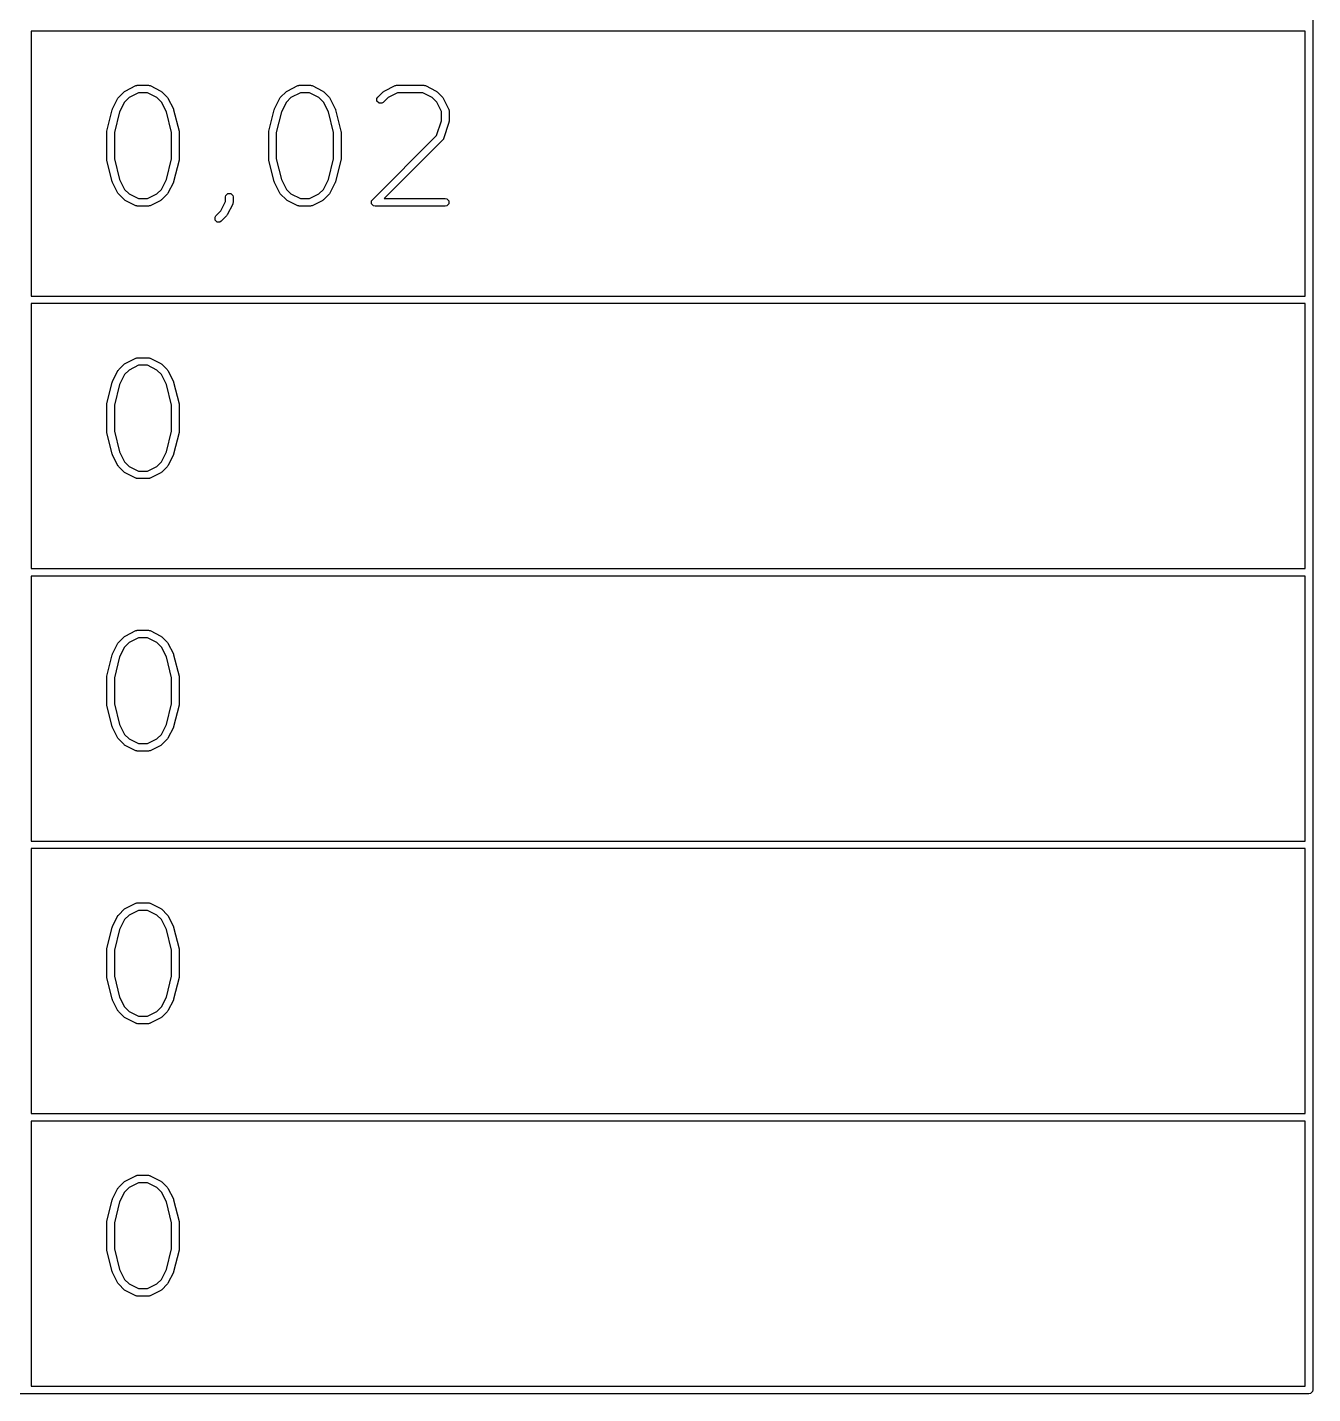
# Model space of a CAD drawing. Header units: inches. Extents: x -2.6 to 7.6, y 0.3 to 5.2.
# Drawn here: x 1.537 to 2.206, y 3.739 to 4.451 of the extents above; entities that cross this region are included whole.
import ezdxf

# ---------------------------------------------------------------- set-up
doc = ezdxf.new("R2010")
doc.units = ezdxf.units.IN
doc.header["$MEASUREMENT"] = 0
doc.layers.add('BLACK', color=250, linetype='CONTINUOUS')

msp = doc.modelspace()

# ---------------------------------------------------------------- linework, layer by layer
at = {"layer": 'BLACK', "linetype": 'CONTINUOUS'}
for p, q in [((2.20614, 5.1885), (2.20614, 3.74118)), ((1.53854, 4.44906), (1.53854, 4.31102)), ((2.2022, 4.44906), (1.53854, 4.44906)), ((2.2022, 4.31102), (2.2022, 4.44906)), ((1.58749, 4.41784), (1.59312, 4.42065)), ((1.59312, 4.42065), (1.59321, 4.42068)), ((1.59321, 4.42068), (1.59324, 4.42071)), ((1.59324, 4.42071), (1.59355, 4.42077)), ((1.59355, 4.42077), (1.59386, 4.42085)), ((1.59386, 4.42085), (1.5939, 4.42084)), ((1.5939, 4.42084), (1.594, 4.42086)), ((1.594, 4.42086), (1.59962, 4.42086)), ((1.59962, 4.42086), (1.59972, 4.42084)), ((1.59972, 4.42084), (1.59976, 4.42085)), ((1.59976, 4.42085), (1.60006, 4.42077)), ((1.60006, 4.42077), (1.60037, 4.42071)), ((1.60037, 4.42071), (1.60041, 4.42068)), ((1.60041, 4.42068), (1.6005, 4.42065)), ((1.6005, 4.42065), (1.60613, 4.41784)), ((1.67186, 4.41784), (1.67748, 4.42065)), ((1.67748, 4.42065), (1.67758, 4.42068)), ((1.67758, 4.42068), (1.67761, 4.42071)), ((1.67761, 4.42071), (1.67792, 4.42077)), ((1.67792, 4.42077), (1.67822, 4.42085)), ((1.67822, 4.42085), (1.67826, 4.42084)), ((1.67826, 4.42084), (1.67836, 4.42086)), ((1.67836, 4.42086), (1.68398, 4.42086)), ((1.68398, 4.42086), (1.68408, 4.42084)), ((1.68408, 4.42084), (1.68412, 4.42085)), ((1.68412, 4.42085), (1.68443, 4.42077)), ((1.68443, 4.42077), (1.68474, 4.42071)), ((1.68474, 4.42071), (1.68477, 4.42068)), ((1.68477, 4.42068), (1.68487, 4.42065)), ((1.68487, 4.42065), (1.69049, 4.41784)), ((1.72247, 4.41784), (1.7281, 4.42065)), ((1.7281, 4.42065), (1.72819, 4.42068)), ((1.72819, 4.42068), (1.72823, 4.42071)), ((1.72823, 4.42071), (1.72854, 4.42077)), ((1.72854, 4.42077), (1.72884, 4.42085)), ((1.72884, 4.42085), (1.72888, 4.42084)), ((1.72888, 4.42084), (1.72898, 4.42086)), ((1.72898, 4.42086), (1.74304, 4.42086)), ((1.74304, 4.42086), (1.74314, 4.42084)), ((1.74314, 4.42084), (1.74318, 4.42085)), ((1.74318, 4.42085), (1.74348, 4.42077)), ((1.74348, 4.42077), (1.74379, 4.42071)), ((1.74379, 4.42071), (1.74383, 4.42068)), ((1.74383, 4.42068), (1.74392, 4.42065)), ((1.74392, 4.42065), (1.74954, 4.41784)), ((1.58099, 4.40852), (1.5838, 4.41414)), ((1.5838, 4.41414), (1.58399, 4.41439)), ((1.58399, 4.41439), (1.58417, 4.41466)), ((1.58417, 4.41466), (1.58698, 4.41747)), ((1.58698, 4.41747), (1.58724, 4.41764)), ((1.58954, 4.41446), (1.58718, 4.4121)), ((1.58724, 4.41764), (1.58749, 4.41784)), ((1.59446, 4.41692), (1.58954, 4.41446)), ((1.59916, 4.41692), (1.59446, 4.41692)), ((1.60408, 4.41446), (1.59916, 4.41692)), ((1.60644, 4.4121), (1.60408, 4.41446)), ((1.60613, 4.41784), (1.60637, 4.41764)), ((1.60637, 4.41764), (1.60664, 4.41747)), ((1.60664, 4.41747), (1.60945, 4.41466)), ((1.60945, 4.41466), (1.60962, 4.41439)), ((1.60962, 4.41439), (1.60982, 4.41414)), ((1.60982, 4.41414), (1.61263, 4.40852)), ((1.66535, 4.40852), (1.66816, 4.41414)), ((1.66816, 4.41414), (1.66836, 4.41439)), ((1.66836, 4.41439), (1.66853, 4.41466)), ((1.66853, 4.41466), (1.67134, 4.41747)), ((1.67134, 4.41747), (1.67161, 4.41764)), ((1.6739, 4.41446), (1.67154, 4.4121)), ((1.67161, 4.41764), (1.67186, 4.41784)), ((1.67883, 4.41692), (1.6739, 4.41446)), ((1.68352, 4.41692), (1.67883, 4.41692)), ((1.68844, 4.41446), (1.68352, 4.41692)), ((1.6908, 4.4121), (1.68844, 4.41446)), ((1.69049, 4.41784), (1.69074, 4.41764)), ((1.69074, 4.41764), (1.691, 4.41747)), ((1.691, 4.41747), (1.69381, 4.41466)), ((1.69381, 4.41466), (1.69399, 4.41439)), ((1.69399, 4.41439), (1.69418, 4.41414)), ((1.69418, 4.41414), (1.69699, 4.40852)), ((1.71872, 4.41402), (1.71915, 4.41466)), ((1.71872, 4.41251), (1.71872, 4.41402)), ((1.71915, 4.41466), (1.72196, 4.41747)), ((1.72452, 4.41446), (1.72193, 4.41187)), ((1.72196, 4.41747), (1.72223, 4.41764)), ((1.72223, 4.41764), (1.72247, 4.41784)), ((1.72944, 4.41692), (1.72452, 4.41446)), ((1.74258, 4.41692), (1.72944, 4.41692)), ((1.7475, 4.41446), (1.74258, 4.41692)), ((1.74986, 4.4121), (1.7475, 4.41446)), ((1.74954, 4.41784), (1.74979, 4.41764)), ((1.74979, 4.41764), (1.75006, 4.41747)), ((1.75006, 4.41747), (1.75287, 4.41466)), ((1.75287, 4.41466), (1.75304, 4.41439)), ((1.75304, 4.41439), (1.75324, 4.41414)), ((1.75324, 4.41414), (1.75605, 4.40852)), ((1.57803, 4.39687), (1.58084, 4.40812)), ((1.58084, 4.40812), (1.58093, 4.40831)), ((1.58093, 4.40831), (1.58099, 4.40852)), ((1.5846, 4.40695), (1.5819, 4.39615)), ((1.58718, 4.4121), (1.5846, 4.40695)), ((1.60901, 4.40695), (1.60644, 4.4121)), ((1.61171, 4.39615), (1.60901, 4.40695)), ((1.61263, 4.40852), (1.61269, 4.40831)), ((1.61269, 4.40831), (1.61278, 4.40812)), ((1.61278, 4.40812), (1.61559, 4.39687)), ((1.66239, 4.39687), (1.6652, 4.40812)), ((1.6652, 4.40812), (1.66529, 4.40831)), ((1.66529, 4.40831), (1.66535, 4.40852)), ((1.66897, 4.40695), (1.66627, 4.39615)), ((1.67154, 4.4121), (1.66897, 4.40695)), ((1.69338, 4.40695), (1.6908, 4.4121)), ((1.69608, 4.39615), (1.69338, 4.40695)), ((1.69699, 4.40852), (1.69705, 4.40831)), ((1.69705, 4.40831), (1.69714, 4.40812)), ((1.69714, 4.40812), (1.69996, 4.39687)), ((1.71979, 4.41145), (1.71872, 4.41251)), ((1.7213, 4.41145), (1.71979, 4.41145)), ((1.72193, 4.41187), (1.7213, 4.41145)), ((1.75232, 4.40718), (1.74986, 4.4121)), ((1.75232, 4.40234), (1.75232, 4.40718)), ((1.75605, 4.40852), (1.75608, 4.40843)), ((1.75608, 4.40843), (1.75611, 4.40839)), ((1.75611, 4.40839), (1.75617, 4.40808)), ((1.75617, 4.40808), (1.75625, 4.40778)), ((1.75625, 4.40778), (1.75624, 4.40774)), ((1.75624, 4.40774), (1.75626, 4.40764)), ((1.75626, 4.40764), (1.75626, 4.40202)), ((1.74976, 4.39464), (1.75232, 4.40234)), ((1.75616, 4.40139), (1.75334, 4.39296)), ((1.7562, 4.40171), (1.75616, 4.40139)), ((1.75626, 4.40202), (1.7562, 4.40171)), ((1.57797, 4.39639), (1.57801, 4.39663)), ((1.57797, 4.38233), (1.57797, 4.39639)), ((1.57801, 4.39663), (1.57803, 4.39687)), ((1.5819, 4.39615), (1.5819, 4.38257)), ((1.61171, 4.38257), (1.61171, 4.39615)), ((1.61559, 4.39687), (1.6156, 4.39663)), ((1.6156, 4.39663), (1.61565, 4.39639)), ((1.61565, 4.39639), (1.61565, 4.38233)), ((1.66233, 4.39639), (1.66238, 4.39663)), ((1.66233, 4.38233), (1.66233, 4.39639)), ((1.66238, 4.39663), (1.66239, 4.39687)), ((1.66627, 4.39615), (1.66627, 4.38257)), ((1.69608, 4.38257), (1.69608, 4.39615)), ((1.69996, 4.39687), (1.69997, 4.39663)), ((1.69997, 4.39663), (1.70001, 4.39639)), ((1.70001, 4.39639), (1.70001, 4.38233)), ((1.71634, 4.36123), (1.74976, 4.39464)), ((1.75287, 4.39219), (1.72248, 4.3618)), ((1.75292, 4.39227), (1.75287, 4.39219)), ((1.75296, 4.39229), (1.75292, 4.39227)), ((1.75312, 4.39256), (1.75296, 4.39229)), ((1.7533, 4.39283), (1.75312, 4.39256)), ((1.75334, 4.39296), (1.7533, 4.39287)), ((1.7533, 4.39287), (1.7533, 4.39283)), ((1.57801, 4.38209), (1.57797, 4.38233)), ((1.57803, 4.38185), (1.57801, 4.38209)), ((1.58084, 4.3706), (1.57803, 4.38185)), ((1.5819, 4.38257), (1.5846, 4.37177)), ((1.60901, 4.37177), (1.61171, 4.38257)), ((1.61559, 4.38185), (1.61278, 4.3706)), ((1.6156, 4.38209), (1.61559, 4.38185)), ((1.61565, 4.38233), (1.6156, 4.38209)), ((1.66238, 4.38209), (1.66233, 4.38233)), ((1.66239, 4.38185), (1.66238, 4.38209)), ((1.6652, 4.3706), (1.66239, 4.38185)), ((1.66627, 4.38257), (1.66897, 4.37177)), ((1.69338, 4.37177), (1.69608, 4.38257)), ((1.69996, 4.38185), (1.69714, 4.3706)), ((1.69997, 4.38209), (1.69996, 4.38185)), ((1.70001, 4.38233), (1.69997, 4.38209)), ((1.58093, 4.37041), (1.58084, 4.3706)), ((1.5846, 4.37177), (1.58718, 4.36662)), ((1.60644, 4.36662), (1.60901, 4.37177)), ((1.61278, 4.3706), (1.61269, 4.37041)), ((1.66529, 4.37041), (1.6652, 4.3706)), ((1.66897, 4.37177), (1.67154, 4.36662)), ((1.6908, 4.36662), (1.69338, 4.37177)), ((1.69714, 4.3706), (1.69705, 4.37041)), ((1.58099, 4.3702), (1.58093, 4.37041)), ((1.5838, 4.36458), (1.58099, 4.3702)), ((1.58399, 4.36433), (1.5838, 4.36458)), ((1.58417, 4.36407), (1.58399, 4.36433)), ((1.58698, 4.36125), (1.58417, 4.36407)), ((1.58718, 4.36662), (1.58954, 4.36426)), ((1.58954, 4.36426), (1.59446, 4.3618)), ((1.59916, 4.3618), (1.60408, 4.36426)), ((1.60408, 4.36426), (1.60644, 4.36662)), ((1.60945, 4.36407), (1.60664, 4.36125)), ((1.60962, 4.36433), (1.60945, 4.36407)), ((1.60982, 4.36458), (1.60962, 4.36433)), ((1.61263, 4.3702), (1.60982, 4.36458)), ((1.61269, 4.37041), (1.61263, 4.3702)), ((1.63998, 4.3634), (1.64105, 4.36446)), ((1.64105, 4.36446), (1.64256, 4.36446)), ((1.64256, 4.36446), (1.64362, 4.3634)), ((1.66535, 4.3702), (1.66529, 4.37041)), ((1.66816, 4.36458), (1.66535, 4.3702)), ((1.66836, 4.36433), (1.66816, 4.36458)), ((1.66853, 4.36407), (1.66836, 4.36433)), ((1.67134, 4.36125), (1.66853, 4.36407)), ((1.67154, 4.36662), (1.6739, 4.36426)), ((1.6739, 4.36426), (1.67883, 4.3618)), ((1.68352, 4.3618), (1.68844, 4.36426)), ((1.68844, 4.36426), (1.6908, 4.36662)), ((1.69381, 4.36407), (1.691, 4.36125)), ((1.69399, 4.36433), (1.69381, 4.36407)), ((1.69418, 4.36458), (1.69399, 4.36433)), ((1.69699, 4.3702), (1.69418, 4.36458)), ((1.69705, 4.37041), (1.69699, 4.3702)), ((1.58724, 4.36108), (1.58698, 4.36125)), ((1.58749, 4.36088), (1.58724, 4.36108)), ((1.59312, 4.35807), (1.58749, 4.36088)), ((1.59321, 4.35805), (1.59312, 4.35807)), ((1.59324, 4.35801), (1.59321, 4.35805)), ((1.59355, 4.35795), (1.59324, 4.35801)), ((1.59386, 4.35787), (1.59355, 4.35795)), ((1.5939, 4.35788), (1.59386, 4.35787)), ((1.594, 4.35787), (1.5939, 4.35788)), ((1.59962, 4.35787), (1.594, 4.35787)), ((1.59446, 4.3618), (1.59916, 4.3618)), ((1.59972, 4.35788), (1.59962, 4.35787)), ((1.59976, 4.35787), (1.59972, 4.35788)), ((1.60006, 4.35795), (1.59976, 4.35787)), ((1.60037, 4.35801), (1.60006, 4.35795)), ((1.60041, 4.35805), (1.60037, 4.35801)), ((1.6005, 4.35807), (1.60041, 4.35805)), ((1.60613, 4.36088), (1.6005, 4.35807)), ((1.60637, 4.36108), (1.60613, 4.36088)), ((1.60664, 4.36125), (1.60637, 4.36108)), ((1.63737, 4.35538), (1.63983, 4.3603)), ((1.63983, 4.36265), (1.63998, 4.3634)), ((1.63983, 4.3603), (1.63983, 4.36265)), ((1.64356, 4.35895), (1.64075, 4.35333)), ((1.64359, 4.35905), (1.64356, 4.35895)), ((1.64362, 4.35908), (1.64359, 4.35905)), ((1.64362, 4.3634), (1.64377, 4.36265)), ((1.64368, 4.35939), (1.64362, 4.35908)), ((1.64377, 4.35969), (1.64368, 4.35939)), ((1.64377, 4.35983), (1.64375, 4.35974)), ((1.64375, 4.35974), (1.64377, 4.35969)), ((1.64377, 4.36265), (1.64377, 4.35983)), ((1.67161, 4.36108), (1.67134, 4.36125)), ((1.67186, 4.36088), (1.67161, 4.36108)), ((1.67748, 4.35807), (1.67186, 4.36088)), ((1.67758, 4.35805), (1.67748, 4.35807)), ((1.67761, 4.35801), (1.67758, 4.35805)), ((1.67792, 4.35795), (1.67761, 4.35801)), ((1.67822, 4.35787), (1.67792, 4.35795)), ((1.67826, 4.35788), (1.67822, 4.35787)), ((1.67836, 4.35787), (1.67826, 4.35788)), ((1.68398, 4.35787), (1.67836, 4.35787)), ((1.67883, 4.3618), (1.68352, 4.3618)), ((1.68408, 4.35788), (1.68398, 4.35787)), ((1.68412, 4.35787), (1.68408, 4.35788)), ((1.68443, 4.35795), (1.68412, 4.35787)), ((1.68474, 4.35801), (1.68443, 4.35795)), ((1.68477, 4.35805), (1.68474, 4.35801)), ((1.68487, 4.35807), (1.68477, 4.35805)), ((1.69049, 4.36088), (1.68487, 4.35807)), ((1.69074, 4.36108), (1.69049, 4.36088)), ((1.691, 4.36125), (1.69074, 4.36108)), ((1.71591, 4.36059), (1.71634, 4.36123)), ((1.71591, 4.35908), (1.71591, 4.36059)), ((1.71698, 4.35801), (1.71591, 4.35908)), ((1.71773, 4.35787), (1.71698, 4.35801)), ((1.75429, 4.35787), (1.71773, 4.35787)), ((1.72248, 4.3618), (1.75429, 4.3618)), ((1.75429, 4.3618), (1.75504, 4.36165)), ((1.75504, 4.35801), (1.75429, 4.35787)), ((1.75504, 4.36165), (1.75611, 4.36059)), ((1.75611, 4.35908), (1.75504, 4.35801)), ((1.75611, 4.36059), (1.75611, 4.35908)), ((1.63436, 4.35215), (1.63479, 4.35279)), ((1.63436, 4.35064), (1.63436, 4.35215)), ((1.63543, 4.34958), (1.63436, 4.35064)), ((1.63479, 4.35279), (1.63737, 4.35538)), ((1.63693, 4.34958), (1.63543, 4.34958)), ((1.63757, 4.35001), (1.63693, 4.34958)), ((1.64038, 4.35282), (1.63757, 4.35001)), ((1.64056, 4.35308), (1.64038, 4.35282)), ((1.64075, 4.35333), (1.64056, 4.35308)), ((1.53854, 4.31102), (2.2022, 4.31102)), ((1.53854, 4.30709), (1.53854, 4.16906)), ((2.2022, 4.30709), (1.53854, 4.30709)), ((2.2022, 4.16906), (2.2022, 4.30709)), ((1.58749, 4.27587), (1.59312, 4.27868)), ((1.59312, 4.27868), (1.59321, 4.27871)), ((1.59321, 4.27871), (1.59324, 4.27874)), ((1.59324, 4.27874), (1.59355, 4.2788)), ((1.59355, 4.2788), (1.59386, 4.27888)), ((1.59386, 4.27888), (1.5939, 4.27887)), ((1.5939, 4.27887), (1.594, 4.27889)), ((1.594, 4.27889), (1.59962, 4.27889)), ((1.59962, 4.27889), (1.59972, 4.27887)), ((1.59972, 4.27887), (1.59976, 4.27888)), ((1.59976, 4.27888), (1.60006, 4.2788)), ((1.60006, 4.2788), (1.60037, 4.27874)), ((1.60037, 4.27874), (1.60041, 4.27871)), ((1.60041, 4.27871), (1.6005, 4.27868)), ((1.6005, 4.27868), (1.60613, 4.27587)), ((1.58099, 4.26655), (1.5838, 4.27218)), ((1.5838, 4.27218), (1.58399, 4.27243)), ((1.58399, 4.27243), (1.58417, 4.27269)), ((1.58417, 4.27269), (1.58698, 4.2755)), ((1.58698, 4.2755), (1.58724, 4.27568)), ((1.58954, 4.27249), (1.58718, 4.27013)), ((1.58724, 4.27568), (1.58749, 4.27587)), ((1.59446, 4.27495), (1.58954, 4.27249)), ((1.59916, 4.27495), (1.59446, 4.27495)), ((1.60408, 4.27249), (1.59916, 4.27495)), ((1.60644, 4.27013), (1.60408, 4.27249)), ((1.60613, 4.27587), (1.60637, 4.27568)), ((1.60637, 4.27568), (1.60664, 4.2755)), ((1.60664, 4.2755), (1.60945, 4.27269)), ((1.60945, 4.27269), (1.60962, 4.27243)), ((1.60962, 4.27243), (1.60982, 4.27218)), ((1.60982, 4.27218), (1.61263, 4.26655)), ((1.57803, 4.2549), (1.58084, 4.26615)), ((1.58084, 4.26615), (1.58093, 4.26634)), ((1.58093, 4.26634), (1.58099, 4.26655)), ((1.5846, 4.26498), (1.5819, 4.25418)), ((1.58718, 4.27013), (1.5846, 4.26498)), ((1.60901, 4.26498), (1.60644, 4.27013)), ((1.61171, 4.25418), (1.60901, 4.26498)), ((1.61263, 4.26655), (1.61269, 4.26634)), ((1.61269, 4.26634), (1.61278, 4.26615)), ((1.61278, 4.26615), (1.61559, 4.2549)), ((1.57797, 4.25442), (1.57801, 4.25466)), ((1.57797, 4.24036), (1.57797, 4.25442)), ((1.57801, 4.25466), (1.57803, 4.2549)), ((1.5819, 4.25418), (1.5819, 4.2406)), ((1.61171, 4.2406), (1.61171, 4.25418)), ((1.61559, 4.2549), (1.6156, 4.25466)), ((1.6156, 4.25466), (1.61565, 4.25442)), ((1.61565, 4.25442), (1.61565, 4.24036)), ((1.57801, 4.24013), (1.57797, 4.24036)), ((1.57803, 4.23988), (1.57801, 4.24013)), ((1.58084, 4.22864), (1.57803, 4.23988)), ((1.5819, 4.2406), (1.5846, 4.2298)), ((1.60901, 4.2298), (1.61171, 4.2406)), ((1.61559, 4.23988), (1.61278, 4.22864)), ((1.6156, 4.24013), (1.61559, 4.23988)), ((1.61565, 4.24036), (1.6156, 4.24013)), ((1.58093, 4.22844), (1.58084, 4.22864)), ((1.58099, 4.22823), (1.58093, 4.22844)), ((1.5838, 4.22261), (1.58099, 4.22823)), ((1.5846, 4.2298), (1.58718, 4.22466)), ((1.60644, 4.22466), (1.60901, 4.2298)), ((1.61263, 4.22823), (1.60982, 4.22261)), ((1.61269, 4.22844), (1.61263, 4.22823)), ((1.61278, 4.22864), (1.61269, 4.22844)), ((1.58399, 4.22236), (1.5838, 4.22261)), ((1.58417, 4.2221), (1.58399, 4.22236)), ((1.58698, 4.21929), (1.58417, 4.2221)), ((1.58718, 4.22466), (1.58954, 4.2223)), ((1.58954, 4.2223), (1.59446, 4.21983)), ((1.59916, 4.21983), (1.60408, 4.2223)), ((1.60408, 4.2223), (1.60644, 4.22466)), ((1.60945, 4.2221), (1.60664, 4.21929)), ((1.60962, 4.22236), (1.60945, 4.2221)), ((1.60982, 4.22261), (1.60962, 4.22236)), ((1.58724, 4.21911), (1.58698, 4.21929)), ((1.58749, 4.21892), (1.58724, 4.21911)), ((1.59312, 4.2161), (1.58749, 4.21892)), ((1.59321, 4.21608), (1.59312, 4.2161)), ((1.59324, 4.21605), (1.59321, 4.21608)), ((1.59355, 4.21598), (1.59324, 4.21605)), ((1.59386, 4.2159), (1.59355, 4.21598)), ((1.5939, 4.21592), (1.59386, 4.2159)), ((1.594, 4.2159), (1.5939, 4.21592)), ((1.59962, 4.2159), (1.594, 4.2159)), ((1.59446, 4.21983), (1.59916, 4.21983)), ((1.59972, 4.21592), (1.59962, 4.2159)), ((1.59976, 4.2159), (1.59972, 4.21592)), ((1.60006, 4.21598), (1.59976, 4.2159)), ((1.60037, 4.21605), (1.60006, 4.21598)), ((1.60041, 4.21608), (1.60037, 4.21605)), ((1.6005, 4.2161), (1.60041, 4.21608)), ((1.60613, 4.21892), (1.6005, 4.2161)), ((1.60637, 4.21911), (1.60613, 4.21892)), ((1.60664, 4.21929), (1.60637, 4.21911)), ((1.53854, 4.16906), (2.2022, 4.16906)), ((1.53854, 4.16512), (1.53854, 4.02709)), ((2.2022, 4.16512), (1.53854, 4.16512)), ((2.2022, 4.02709), (2.2022, 4.16512)), ((1.58749, 4.1339), (1.59312, 4.13671)), ((1.59312, 4.13671), (1.59321, 4.13674)), ((1.59321, 4.13674), (1.59324, 4.13677)), ((1.59324, 4.13677), (1.59355, 4.13683)), ((1.59355, 4.13683), (1.59386, 4.13692)), ((1.59386, 4.13692), (1.5939, 4.1369)), ((1.5939, 4.1369), (1.594, 4.13692)), ((1.594, 4.13692), (1.59962, 4.13692)), ((1.59962, 4.13692), (1.59972, 4.1369)), ((1.59972, 4.1369), (1.59976, 4.13692)), ((1.59976, 4.13692), (1.60006, 4.13683)), ((1.60006, 4.13683), (1.60037, 4.13677)), ((1.60037, 4.13677), (1.60041, 4.13674)), ((1.60041, 4.13674), (1.6005, 4.13671)), ((1.6005, 4.13671), (1.60613, 4.1339)), ((1.58099, 4.12458), (1.5838, 4.13021)), ((1.5838, 4.13021), (1.58399, 4.13046)), ((1.58399, 4.13046), (1.58417, 4.13072)), ((1.58417, 4.13072), (1.58698, 4.13353)), ((1.58698, 4.13353), (1.58724, 4.13371)), ((1.58954, 4.13052), (1.58718, 4.12816)), ((1.58724, 4.13371), (1.58749, 4.1339)), ((1.59446, 4.13298), (1.58954, 4.13052)), ((1.59916, 4.13298), (1.59446, 4.13298)), ((1.60408, 4.13052), (1.59916, 4.13298)), ((1.60644, 4.12816), (1.60408, 4.13052)), ((1.60613, 4.1339), (1.60637, 4.13371)), ((1.60637, 4.13371), (1.60664, 4.13353)), ((1.60664, 4.13353), (1.60945, 4.13072)), ((1.60945, 4.13072), (1.60962, 4.13046)), ((1.60962, 4.13046), (1.60982, 4.13021)), ((1.60982, 4.13021), (1.61263, 4.12458)), ((1.57803, 4.11293), (1.58084, 4.12418)), ((1.58084, 4.12418), (1.58093, 4.12438)), ((1.58093, 4.12438), (1.58099, 4.12458)), ((1.5846, 4.12302), (1.5819, 4.11221)), ((1.58718, 4.12816), (1.5846, 4.12302)), ((1.60901, 4.12302), (1.60644, 4.12816)), ((1.61171, 4.11221), (1.60901, 4.12302)), ((1.61263, 4.12458), (1.61269, 4.12438)), ((1.61269, 4.12438), (1.61278, 4.12418)), ((1.61278, 4.12418), (1.61559, 4.11293)), ((1.57797, 4.11245), (1.57801, 4.11269)), ((1.57797, 4.09839), (1.57797, 4.11245)), ((1.57801, 4.11269), (1.57803, 4.11293)), ((1.5819, 4.11221), (1.5819, 4.09864)), ((1.61171, 4.09864), (1.61171, 4.11221)), ((1.61559, 4.11293), (1.6156, 4.11269)), ((1.6156, 4.11269), (1.61565, 4.11245)), ((1.61565, 4.11245), (1.61565, 4.09839)), ((1.57801, 4.09816), (1.57797, 4.09839)), ((1.57803, 4.09792), (1.57801, 4.09816)), ((1.58084, 4.08667), (1.57803, 4.09792)), ((1.5819, 4.09864), (1.5846, 4.08783)), ((1.60901, 4.08783), (1.61171, 4.09864)), ((1.61559, 4.09792), (1.61278, 4.08667)), ((1.6156, 4.09816), (1.61559, 4.09792)), ((1.61565, 4.09839), (1.6156, 4.09816)), ((1.58093, 4.08647), (1.58084, 4.08667)), ((1.58099, 4.08626), (1.58093, 4.08647)), ((1.5838, 4.08064), (1.58099, 4.08626)), ((1.5846, 4.08783), (1.58718, 4.08269)), ((1.60644, 4.08269), (1.60901, 4.08783)), ((1.61263, 4.08626), (1.60982, 4.08064)), ((1.61269, 4.08647), (1.61263, 4.08626)), ((1.61278, 4.08667), (1.61269, 4.08647)), ((1.58399, 4.08039), (1.5838, 4.08064)), ((1.58417, 4.08013), (1.58399, 4.08039)), ((1.58698, 4.07732), (1.58417, 4.08013)), ((1.58718, 4.08269), (1.58954, 4.08033)), ((1.58954, 4.08033), (1.59446, 4.07787)), ((1.59916, 4.07787), (1.60408, 4.08033)), ((1.60408, 4.08033), (1.60644, 4.08269)), ((1.60945, 4.08013), (1.60664, 4.07732)), ((1.60962, 4.08039), (1.60945, 4.08013)), ((1.60982, 4.08064), (1.60962, 4.08039)), ((1.58724, 4.07714), (1.58698, 4.07732)), ((1.58749, 4.07695), (1.58724, 4.07714)), ((1.59312, 4.07414), (1.58749, 4.07695)), ((1.59321, 4.07411), (1.59312, 4.07414)), ((1.59324, 4.07408), (1.59321, 4.07411)), ((1.59355, 4.07402), (1.59324, 4.07408)), ((1.59386, 4.07393), (1.59355, 4.07402)), ((1.5939, 4.07395), (1.59386, 4.07393)), ((1.594, 4.07393), (1.5939, 4.07395)), ((1.59962, 4.07393), (1.594, 4.07393)), ((1.59446, 4.07787), (1.59916, 4.07787)), ((1.59972, 4.07395), (1.59962, 4.07393)), ((1.59976, 4.07393), (1.59972, 4.07395)), ((1.60006, 4.07402), (1.59976, 4.07393)), ((1.60037, 4.07408), (1.60006, 4.07402)), ((1.60041, 4.07411), (1.60037, 4.07408)), ((1.6005, 4.07414), (1.60041, 4.07411)), ((1.60613, 4.07695), (1.6005, 4.07414)), ((1.60637, 4.07714), (1.60613, 4.07695)), ((1.60664, 4.07732), (1.60637, 4.07714)), ((1.53854, 4.02709), (2.2022, 4.02709)), ((1.53854, 4.02315), (1.53854, 3.88512)), ((2.2022, 4.02315), (1.53854, 4.02315)), ((2.2022, 3.88512), (2.2022, 4.02315)), ((1.58749, 3.99193), (1.59312, 3.99474)), ((1.59312, 3.99474), (1.59321, 3.99477)), ((1.59321, 3.99477), (1.59324, 3.9948)), ((1.59324, 3.9948), (1.59355, 3.99486)), ((1.59355, 3.99486), (1.59386, 3.99495)), ((1.59386, 3.99495), (1.5939, 3.99493)), ((1.5939, 3.99493), (1.594, 3.99495)), ((1.594, 3.99495), (1.59962, 3.99495)), ((1.59962, 3.99495), (1.59972, 3.99493)), ((1.59972, 3.99493), (1.59976, 3.99495)), ((1.59976, 3.99495), (1.60006, 3.99486)), ((1.60006, 3.99486), (1.60037, 3.9948)), ((1.60037, 3.9948), (1.60041, 3.99477)), ((1.60041, 3.99477), (1.6005, 3.99474)), ((1.6005, 3.99474), (1.60613, 3.99193)), ((1.58099, 3.98261), (1.5838, 3.98824)), ((1.5838, 3.98824), (1.58399, 3.98849)), ((1.58399, 3.98849), (1.58417, 3.98875)), ((1.58417, 3.98875), (1.58698, 3.99156)), ((1.58718, 3.98619), (1.5846, 3.98105)), ((1.58698, 3.99156), (1.58724, 3.99174)), ((1.58954, 3.98855), (1.58718, 3.98619)), ((1.58724, 3.99174), (1.58749, 3.99193)), ((1.59446, 3.99101), (1.58954, 3.98855)), ((1.59916, 3.99101), (1.59446, 3.99101)), ((1.60408, 3.98855), (1.59916, 3.99101)), ((1.60644, 3.98619), (1.60408, 3.98855)), ((1.60613, 3.99193), (1.60637, 3.99174)), ((1.60637, 3.99174), (1.60664, 3.99156)), ((1.60901, 3.98105), (1.60644, 3.98619)), ((1.60664, 3.99156), (1.60945, 3.98875)), ((1.60945, 3.98875), (1.60962, 3.98849)), ((1.60962, 3.98849), (1.60982, 3.98824)), ((1.60982, 3.98824), (1.61263, 3.98261)), ((1.57803, 3.97096), (1.58084, 3.98221)), ((1.58084, 3.98221), (1.58093, 3.98241)), ((1.58093, 3.98241), (1.58099, 3.98261)), ((1.5846, 3.98105), (1.5819, 3.97024)), ((1.61171, 3.97024), (1.60901, 3.98105)), ((1.61263, 3.98261), (1.61269, 3.98241)), ((1.61269, 3.98241), (1.61278, 3.98221)), ((1.61278, 3.98221), (1.61559, 3.97096)), ((1.57797, 3.97049), (1.57801, 3.97072)), ((1.57797, 3.95643), (1.57797, 3.97049)), ((1.57801, 3.97072), (1.57803, 3.97096)), ((1.5819, 3.97024), (1.5819, 3.95667)), ((1.61171, 3.95667), (1.61171, 3.97024)), ((1.61559, 3.97096), (1.6156, 3.97072)), ((1.6156, 3.97072), (1.61565, 3.97049)), ((1.61565, 3.97049), (1.61565, 3.95643)), ((1.57801, 3.95619), (1.57797, 3.95643)), ((1.57803, 3.95595), (1.57801, 3.95619)), ((1.58084, 3.9447), (1.57803, 3.95595)), ((1.5819, 3.95667), (1.5846, 3.94586)), ((1.60901, 3.94586), (1.61171, 3.95667)), ((1.61559, 3.95595), (1.61278, 3.9447)), ((1.6156, 3.95619), (1.61559, 3.95595)), ((1.61565, 3.95643), (1.6156, 3.95619)), ((1.58093, 3.9445), (1.58084, 3.9447)), ((1.58099, 3.9443), (1.58093, 3.9445)), ((1.5838, 3.93867), (1.58099, 3.9443)), ((1.5846, 3.94586), (1.58718, 3.94072)), ((1.60644, 3.94072), (1.60901, 3.94586)), ((1.61263, 3.9443), (1.60982, 3.93867)), ((1.61269, 3.9445), (1.61263, 3.9443)), ((1.61278, 3.9447), (1.61269, 3.9445)), ((1.58399, 3.93842), (1.5838, 3.93867)), ((1.58417, 3.93816), (1.58399, 3.93842)), ((1.58698, 3.93535), (1.58417, 3.93816)), ((1.58718, 3.94072), (1.58954, 3.93836)), ((1.58954, 3.93836), (1.59446, 3.9359)), ((1.59916, 3.9359), (1.60408, 3.93836)), ((1.60408, 3.93836), (1.60644, 3.94072)), ((1.60945, 3.93816), (1.60664, 3.93535)), ((1.60962, 3.93842), (1.60945, 3.93816)), ((1.60982, 3.93867), (1.60962, 3.93842)), ((1.58724, 3.93517), (1.58698, 3.93535)), ((1.58749, 3.93498), (1.58724, 3.93517)), ((1.59312, 3.93217), (1.58749, 3.93498)), ((1.59321, 3.93214), (1.59312, 3.93217)), ((1.59324, 3.93211), (1.59321, 3.93214)), ((1.59355, 3.93205), (1.59324, 3.93211)), ((1.59386, 3.93196), (1.59355, 3.93205)), ((1.5939, 3.93198), (1.59386, 3.93196)), ((1.594, 3.93196), (1.5939, 3.93198)), ((1.59962, 3.93196), (1.594, 3.93196)), ((1.59446, 3.9359), (1.59916, 3.9359)), ((1.59972, 3.93198), (1.59962, 3.93196)), ((1.59976, 3.93196), (1.59972, 3.93198)), ((1.60006, 3.93205), (1.59976, 3.93196)), ((1.60037, 3.93211), (1.60006, 3.93205)), ((1.60041, 3.93214), (1.60037, 3.93211)), ((1.6005, 3.93217), (1.60041, 3.93214)), ((1.60613, 3.93498), (1.6005, 3.93217)), ((1.60637, 3.93517), (1.60613, 3.93498)), ((1.60664, 3.93535), (1.60637, 3.93517)), ((1.53854, 3.88512), (2.2022, 3.88512)), ((1.53854, 3.88118), (1.53854, 3.74315)), ((2.2022, 3.88118), (1.53854, 3.88118)), ((2.2022, 3.74315), (2.2022, 3.88118)), ((1.58749, 3.84996), (1.59312, 3.85278)), ((1.59312, 3.85278), (1.59321, 3.8528)), ((1.59321, 3.8528), (1.59324, 3.85283)), ((1.59324, 3.85283), (1.59355, 3.85289)), ((1.59355, 3.85289), (1.59386, 3.85298)), ((1.59386, 3.85298), (1.5939, 3.85296)), ((1.5939, 3.85296), (1.594, 3.85298)), ((1.594, 3.85298), (1.59962, 3.85298)), ((1.59962, 3.85298), (1.59972, 3.85296)), ((1.59972, 3.85296), (1.59976, 3.85298)), ((1.59976, 3.85298), (1.60006, 3.85289)), ((1.60006, 3.85289), (1.60037, 3.85283)), ((1.60037, 3.85283), (1.60041, 3.8528)), ((1.60041, 3.8528), (1.6005, 3.85278)), ((1.6005, 3.85278), (1.60613, 3.84996)), ((1.58099, 3.84065), (1.5838, 3.84627)), ((1.5838, 3.84627), (1.58399, 3.84652)), ((1.58399, 3.84652), (1.58417, 3.84678)), ((1.58417, 3.84678), (1.58698, 3.84959)), ((1.58718, 3.84422), (1.5846, 3.83908)), ((1.58698, 3.84959), (1.58724, 3.84977)), ((1.58954, 3.84658), (1.58718, 3.84422)), ((1.58724, 3.84977), (1.58749, 3.84996)), ((1.59446, 3.84905), (1.58954, 3.84658)), ((1.59916, 3.84905), (1.59446, 3.84905)), ((1.60408, 3.84658), (1.59916, 3.84905)), ((1.60644, 3.84422), (1.60408, 3.84658)), ((1.60613, 3.84996), (1.60637, 3.84977)), ((1.60637, 3.84977), (1.60664, 3.84959)), ((1.60901, 3.83908), (1.60644, 3.84422)), ((1.60664, 3.84959), (1.60945, 3.84678)), ((1.60945, 3.84678), (1.60962, 3.84652)), ((1.60962, 3.84652), (1.60982, 3.84627)), ((1.60982, 3.84627), (1.61263, 3.84065)), ((1.57803, 3.82899), (1.58084, 3.84024)), ((1.58084, 3.84024), (1.58093, 3.84044)), ((1.58093, 3.84044), (1.58099, 3.84065)), ((1.5846, 3.83908), (1.5819, 3.82828)), ((1.61171, 3.82828), (1.60901, 3.83908)), ((1.61263, 3.84065), (1.61269, 3.84044)), ((1.61269, 3.84044), (1.61278, 3.84024)), ((1.61278, 3.84024), (1.61559, 3.82899)), ((1.57797, 3.82852), (1.57801, 3.82875)), ((1.57797, 3.81446), (1.57797, 3.82852)), ((1.57801, 3.82875), (1.57803, 3.82899)), ((1.5819, 3.82828), (1.5819, 3.8147)), ((1.61171, 3.8147), (1.61171, 3.82828)), ((1.61559, 3.82899), (1.6156, 3.82875)), ((1.6156, 3.82875), (1.61565, 3.82852)), ((1.61565, 3.82852), (1.61565, 3.81446)), ((1.57801, 3.81422), (1.57797, 3.81446)), ((1.57803, 3.81398), (1.57801, 3.81422)), ((1.58084, 3.80273), (1.57803, 3.81398)), ((1.5819, 3.8147), (1.5846, 3.8039)), ((1.60901, 3.8039), (1.61171, 3.8147)), ((1.61559, 3.81398), (1.61278, 3.80273)), ((1.6156, 3.81422), (1.61559, 3.81398)), ((1.61565, 3.81446), (1.6156, 3.81422)), ((1.58093, 3.80254), (1.58084, 3.80273)), ((1.58099, 3.80233), (1.58093, 3.80254)), ((1.5838, 3.7967), (1.58099, 3.80233)), ((1.5846, 3.8039), (1.58718, 3.79875)), ((1.60644, 3.79875), (1.60901, 3.8039)), ((1.61263, 3.80233), (1.60982, 3.7967)), ((1.61269, 3.80254), (1.61263, 3.80233)), ((1.61278, 3.80273), (1.61269, 3.80254)), ((1.58399, 3.79645), (1.5838, 3.7967)), ((1.58417, 3.79619), (1.58399, 3.79645)), ((1.58698, 3.79338), (1.58417, 3.79619)), ((1.58718, 3.79875), (1.58954, 3.79639)), ((1.58954, 3.79639), (1.59446, 3.79393)), ((1.59916, 3.79393), (1.60408, 3.79639)), ((1.60408, 3.79639), (1.60644, 3.79875)), ((1.60945, 3.79619), (1.60664, 3.79338)), ((1.60962, 3.79645), (1.60945, 3.79619)), ((1.60982, 3.7967), (1.60962, 3.79645)), ((1.58724, 3.7932), (1.58698, 3.79338)), ((1.58749, 3.79301), (1.58724, 3.7932)), ((1.59312, 3.7902), (1.58749, 3.79301)), ((1.59321, 3.79017), (1.59312, 3.7902)), ((1.59324, 3.79014), (1.59321, 3.79017)), ((1.59355, 3.79008), (1.59324, 3.79014)), ((1.59386, 3.79), (1.59355, 3.79008)), ((1.5939, 3.79001), (1.59386, 3.79)), ((1.594, 3.78999), (1.5939, 3.79001)), ((1.59962, 3.78999), (1.594, 3.78999)), ((1.59446, 3.79393), (1.59916, 3.79393)), ((1.59972, 3.79001), (1.59962, 3.78999)), ((1.59976, 3.79), (1.59972, 3.79001)), ((1.60006, 3.79008), (1.59976, 3.79)), ((1.60037, 3.79014), (1.60006, 3.79008)), ((1.60041, 3.79017), (1.60037, 3.79014)), ((1.6005, 3.7902), (1.60041, 3.79017)), ((1.60613, 3.79301), (1.6005, 3.7902)), ((1.60637, 3.7932), (1.60613, 3.79301)), ((1.60664, 3.79338), (1.60637, 3.7932)), ((2.20417, 3.73921), (-2.56692, 3.73921)), ((1.53854, 3.74315), (2.2022, 3.74315)), ((2.20493, 3.73936), (2.20417, 3.73921)), ((2.20599, 3.74043), (2.20493, 3.73936)), ((2.20614, 3.74118), (2.20599, 3.74043))]:
    msp.add_line(p, q, dxfattribs=at)

doc.saveas('drawing.dxf')
